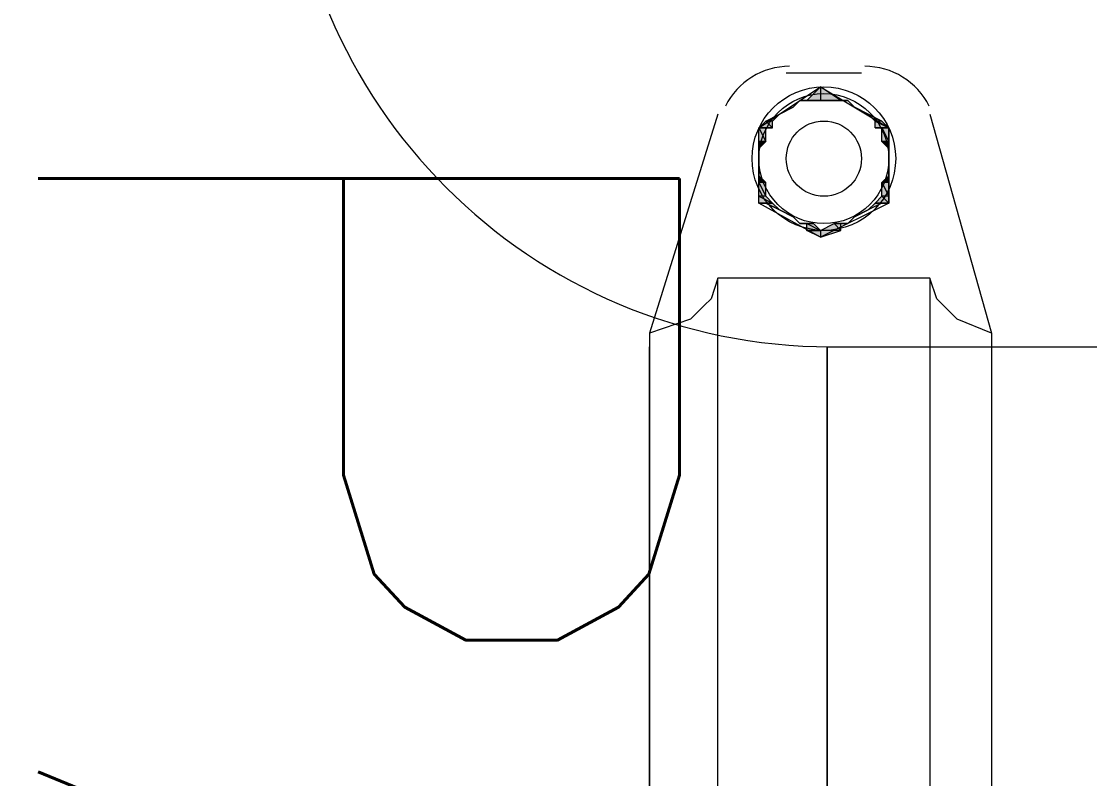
# Model space of a CAD drawing. Header units: millimetres. Extents: x 596 to 768, y 309 to 423.
# Drawn here: x 690.0032 to 690.1406, y 408.3445 to 408.442 of the extents above; entities that cross this region are included whole.
import ezdxf
from ezdxf.enums import TextEntityAlignment as Align

# ---------------------------------------------------------------- set-up
doc = ezdxf.new("R2010")
doc.units = ezdxf.units.MM
doc.layers.add('1- 3', color=3, linetype='Continuous')
doc.styles.add('LETRA-1', font='romans.shx')

# ---------------------------------------------------------------- blocks, each defined once
blk = doc.blocks.new('CTOBOM')
h = blk.add_hatch(color=0)
h.dxf.hatch_style = 2
h.paths.add_polyline_path([(4.67426, -1.22151), (4.67514, -1.21975), (4.67514, -1.22151)])
h.paths.add_polyline_path([(4.67426, -1.22063), (4.67426, -1.22151), (4.67514, -1.21975)])
h = blk.add_hatch(color=0)
h.dxf.hatch_style = 2
h.paths.add_polyline_path([(4.67514, -1.22063), (4.6769, -1.21975), (4.6769, -1.22063)])
h.paths.add_polyline_path([(4.67514, -1.21975), (4.67514, -1.22063), (4.6769, -1.21975)])
h = blk.add_hatch(color=0)
h.dxf.hatch_style = 2
h.paths.add_polyline_path([(4.67778, -1.21975), (4.6769, -1.22063), (4.6769, -1.21975)])
edge = h.paths.add_edge_path()
edge.add_spline(control_points=[(4.67778, -1.21975), (4.67778, -1.21975), (4.67778, -1.21975), (4.67778, -1.21975), (4.67778, -1.21975), (4.6769, -1.22063), (4.6769, -1.22063), (4.6769, -1.22063), (4.67778, -1.21975), (4.67778, -1.21975)], knot_values=[0, 0, 0, 0, 1, 1, 1, 2, 2, 2, 3, 3, 3, 3], degree=3, periodic=0)
h = blk.add_hatch(color=0)
h.dxf.hatch_style = 2
h.paths.add_polyline_path([(4.6813, -1.21975), (4.68218, -1.21975), (4.68218, -1.22063)])
edge = h.paths.add_edge_path()
edge.add_spline(control_points=[(4.68218, -1.21975), (4.68218, -1.21975), (4.6813, -1.21975), (4.6813, -1.21975), (4.6813, -1.21975), (4.68218, -1.21975), (4.68218, -1.21975)], knot_values=[0, 0, 0, 0, 1, 1, 1, 2, 2, 2, 2], degree=3, periodic=0)
h = blk.add_hatch(color=0)
h.dxf.hatch_style = 2
h.paths.add_polyline_path([(4.68218, -1.22063), (4.68394, -1.21975), (4.68394, -1.22063)])
h.paths.add_polyline_path([(4.68218, -1.21975), (4.68218, -1.22063), (4.68394, -1.21975)])
h = blk.add_hatch(color=0)
h.dxf.hatch_style = 2
h.paths.add_polyline_path([(4.68394, -1.22063), (4.68482, -1.21975), (4.68482, -1.22151)])
h.paths.add_polyline_path([(4.68394, -1.21975), (4.68394, -1.22063), (4.68482, -1.21975)])
h = blk.add_hatch(color=0)
h.dxf.hatch_style = 2
h.paths.add_polyline_path([(4.67338, -1.22239), (4.67426, -1.22063), (4.67426, -1.22151)])
edge = h.paths.add_edge_path()
edge.add_spline(control_points=[(4.67426, -1.22063), (4.67426, -1.22063), (4.67338, -1.22239), (4.67338, -1.22239), (4.67338, -1.22239), (4.67426, -1.22063), (4.67426, -1.22063)], knot_values=[0, 0, 0, 0, 1, 1, 1, 2, 2, 2, 2], degree=3, periodic=0)
h = blk.add_hatch(color=0)
h.dxf.hatch_style = 2
h.paths.add_polyline_path([(4.6857, -1.22239), (4.68482, -1.22151), (4.68482, -1.22063)])
edge = h.paths.add_edge_path()
edge.add_spline(control_points=[(4.6857, -1.22239), (4.6857, -1.22239), (4.6857, -1.22239), (4.6857, -1.22239), (4.6857, -1.22239), (4.68482, -1.22151), (4.68482, -1.22151), (4.68482, -1.22151), (4.6857, -1.22239), (4.6857, -1.22239)], knot_values=[0, 0, 0, 0, 1, 1, 1, 2, 2, 2, 3, 3, 3, 3], degree=3, periodic=0)
h = blk.add_hatch(color=0)
h.dxf.hatch_style = 2
h.paths.add_polyline_path([(4.66986, -1.22855), (4.67162, -1.22855), (4.67162, -1.23031)])
h.paths.add_polyline_path([(4.67162, -1.22591), (4.66986, -1.22855), (4.67162, -1.22855)])
h = blk.add_hatch(color=0)
h.dxf.hatch_style = 2
h.paths.add_polyline_path([(4.68746, -1.22679), (4.68834, -1.22591), (4.68834, -1.22855)])
h.paths.add_polyline_path([(4.68746, -1.22591), (4.68746, -1.22679), (4.68834, -1.22591)])
h = blk.add_hatch(color=0)
h.dxf.hatch_style = 2
h.paths.add_polyline_path([(4.68834, -1.22855), (4.68922, -1.22855), (4.68834, -1.22591)])
h.paths.add_polyline_path([(4.68834, -1.23031), (4.68834, -1.22855), (4.68922, -1.22855)])
h = blk.add_hatch(color=0)
h.dxf.hatch_style = 2
h.paths.add_polyline_path([(4.68746, -1.23031), (4.68834, -1.22855), (4.68834, -1.23031)])
h.paths.add_polyline_path([(4.68746, -1.22943), (4.68746, -1.23031), (4.68834, -1.22855)])
h = blk.add_hatch(color=0)
h.dxf.hatch_style = 2
h.paths.add_polyline_path([(4.67338, -1.23383), (4.67426, -1.23471), (4.67426, -1.23559)])
edge = h.paths.add_edge_path()
edge.add_spline(control_points=[(4.67426, -1.23471), (4.67426, -1.23471), (4.67338, -1.23383), (4.67338, -1.23383), (4.67338, -1.23383), (4.67426, -1.23471), (4.67426, -1.23471)], knot_values=[0, 0, 0, 0, 1, 1, 1, 2, 2, 2, 2], degree=3, periodic=0)
h = blk.add_hatch(color=0)
h.dxf.hatch_style = 2
h.paths.add_polyline_path([(4.6857, -1.23383), (4.68482, -1.23559), (4.68482, -1.23471)])
edge = h.paths.add_edge_path()
edge.add_spline(control_points=[(4.6857, -1.23383), (4.6857, -1.23383), (4.6857, -1.23383), (4.6857, -1.23383), (4.6857, -1.23383), (4.68482, -1.23559), (4.68482, -1.23559), (4.68482, -1.23559), (4.6857, -1.23383), (4.6857, -1.23383)], knot_values=[0, 0, 0, 0, 1, 1, 1, 2, 2, 2, 3, 3, 3, 3], degree=3, periodic=0)
h = blk.add_hatch(color=0)
h.dxf.hatch_style = 2
h.paths.add_polyline_path([(4.67426, -1.23559), (4.67514, -1.23471), (4.67514, -1.23647)])
h.paths.add_polyline_path([(4.67426, -1.23471), (4.67426, -1.23559), (4.67514, -1.23471)])
h = blk.add_hatch(color=0)
h.dxf.hatch_style = 2
h.paths.add_polyline_path([(4.67514, -1.23647), (4.6769, -1.23559), (4.6769, -1.23647)])
h.paths.add_polyline_path([(4.67514, -1.23559), (4.67514, -1.23647), (4.6769, -1.23559)])
h = blk.add_hatch(color=0)
h.dxf.hatch_style = 2
h.paths.add_polyline_path([(4.67778, -1.23647), (4.6769, -1.23647), (4.6769, -1.23559)])
edge = h.paths.add_edge_path()
edge.add_spline(control_points=[(4.67778, -1.23647), (4.67778, -1.23647), (4.67778, -1.23647), (4.67778, -1.23647), (4.67778, -1.23647), (4.6769, -1.23647), (4.6769, -1.23647), (4.6769, -1.23647), (4.67778, -1.23647), (4.67778, -1.23647)], knot_values=[0, 0, 0, 0, 1, 1, 1, 2, 2, 2, 3, 3, 3, 3], degree=3, periodic=0)
h = blk.add_hatch(color=0)
h.dxf.hatch_style = 2
h.paths.add_polyline_path([(4.6813, -1.23647), (4.68218, -1.23559), (4.68218, -1.23647)])
edge = h.paths.add_edge_path()
edge.add_spline(control_points=[(4.68218, -1.23559), (4.68218, -1.23559), (4.6813, -1.23647), (4.6813, -1.23647), (4.6813, -1.23647), (4.68218, -1.23559), (4.68218, -1.23559)], knot_values=[0, 0, 0, 0, 1, 1, 1, 2, 2, 2, 2], degree=3, periodic=0)
h = blk.add_hatch(color=0)
h.dxf.hatch_style = 2
h.paths.add_polyline_path([(4.68218, -1.23647), (4.68394, -1.23559), (4.68394, -1.23647)])
h.paths.add_polyline_path([(4.68218, -1.23559), (4.68218, -1.23647), (4.68394, -1.23559)])
h = blk.add_hatch(color=0)
h.dxf.hatch_style = 2
h.paths.add_polyline_path([(4.68394, -1.23647), (4.68482, -1.23471), (4.68482, -1.23647)])
h.paths.add_polyline_path([(4.68394, -1.23559), (4.68394, -1.23647), (4.68482, -1.23471)])
at = {"color": 0, "lineweight": 20}
for p, q in [((4.70331, -1.22767), (4.70331, -0.54999)), ((4.70331, -1.22767), (4.81772, -1.22767)), ((4.81772, -1.22767), (4.70331, -1.22767))]:
    blk.add_line(p, q, dxfattribs=at)
for points in [[(4.67338, -1.21447), (4.70155, -1.20655)], [(4.70155, -1.20655), (4.69978, -1.21095), (4.69802, -1.21271), (4.69714, -1.21359), (4.6945, -1.21447), (4.6945, -1.24175)], [(4.70155, -1.20655), (4.81948, -1.20655)], [(4.6945, -1.21447), (4.82652, -1.21447), (4.82652, -1.24175)], [(4.68922, -1.22855), (4.68482, -1.23647), (4.67514, -1.23647), (4.66986, -1.22855), (4.67514, -1.21975), (4.68482, -1.21975), (4.68922, -1.22855)], [(4.6681, -1.22327), (4.6681, -1.23295)], [(4.67338, -1.24175), (4.70155, -1.25055)], [(4.81948, -1.25055), (4.82124, -1.24527), (4.823, -1.24351), (4.82388, -1.24263), (4.82652, -1.24175), (4.6945, -1.24175)], [(4.6945, -1.24175), (4.69714, -1.24263), (4.69802, -1.24351), (4.69978, -1.24527), (4.70155, -1.25055)], [(4.70155, -1.25055), (4.81948, -1.25055)], [(4.81772, -1.25055), (4.70331, -1.25055)]]:
    blk.add_lwpolyline(points, dxfattribs=at)
at = {"color": 0, "lineweight": 0}
for points in [[(4.67426, -1.22151), (4.67514, -1.21975), (4.67514, -1.22151), (4.67426, -1.22151)], [(4.67426, -1.22063), (4.67426, -1.22151), (4.67514, -1.21975), (4.67426, -1.22063)], [(4.67426, -1.22151), (4.67514, -1.21975), (4.67514, -1.22151), (4.67426, -1.22151)], [(4.67426, -1.22063), (4.67426, -1.22151), (4.67514, -1.21975), (4.67426, -1.22063)], [(4.67514, -1.22151), (4.67514, -1.21975), (4.67514, -1.22063), (4.67514, -1.22151)], [(4.67514, -1.22151), (4.67514, -1.21975), (4.67514, -1.22063), (4.67514, -1.22151)], [(4.67514, -1.22063), (4.6769, -1.21975), (4.6769, -1.22063), (4.67514, -1.22063)], [(4.67514, -1.21975), (4.67514, -1.22063), (4.6769, -1.21975), (4.67514, -1.21975)], [(4.67514, -1.22063), (4.6769, -1.21975), (4.6769, -1.22063), (4.67514, -1.22063)], [(4.67514, -1.21975), (4.67514, -1.22063), (4.6769, -1.21975), (4.67514, -1.21975)], [(4.67778, -1.21975), (4.6769, -1.22063), (4.6769, -1.21975), (4.67778, -1.21975)], [(4.67778, -1.21975), (4.6769, -1.22063), (4.6769, -1.21975), (4.67778, -1.21975)], [(4.6813, -1.21975), (4.68218, -1.21975), (4.68218, -1.22063), (4.6813, -1.21975)], [(4.6813, -1.21975), (4.68218, -1.21975), (4.68218, -1.22063), (4.6813, -1.21975)], [(4.68218, -1.22063), (4.68394, -1.21975), (4.68394, -1.22063), (4.68218, -1.22063)], [(4.68218, -1.21975), (4.68218, -1.22063), (4.68394, -1.21975), (4.68218, -1.21975)], [(4.68218, -1.22063), (4.68394, -1.21975), (4.68394, -1.22063), (4.68218, -1.22063)], [(4.68218, -1.21975), (4.68218, -1.22063), (4.68394, -1.21975), (4.68218, -1.21975)], [(4.68394, -1.22063), (4.68482, -1.21975), (4.68482, -1.22151), (4.68394, -1.22063)], [(4.68394, -1.21975), (4.68394, -1.22063), (4.68482, -1.21975), (4.68394, -1.21975)], [(4.68394, -1.22063), (4.68482, -1.21975), (4.68482, -1.22151), (4.68394, -1.22063)], [(4.68394, -1.21975), (4.68394, -1.22063), (4.68482, -1.21975), (4.68394, -1.21975)], [(4.68482, -1.22063), (4.68482, -1.22151), (4.68482, -1.21975), (4.68482, -1.22063)], [(4.68482, -1.22063), (4.68482, -1.22151), (4.68482, -1.21975), (4.68482, -1.22063)], [(4.67338, -1.22239), (4.67426, -1.22063), (4.67426, -1.22151), (4.67338, -1.22239)], [(4.67338, -1.22239), (4.67426, -1.22063), (4.67426, -1.22151), (4.67338, -1.22239)], [(4.6857, -1.22239), (4.68482, -1.22151), (4.68482, -1.22063), (4.6857, -1.22239)], [(4.6857, -1.22239), (4.68482, -1.22151), (4.68482, -1.22063), (4.6857, -1.22239)], [(4.67162, -1.22591), (4.66986, -1.22855), (4.67162, -1.22855), (4.67162, -1.22591)], [(4.67162, -1.22591), (4.66986, -1.22855), (4.67162, -1.22855), (4.67162, -1.22591)], [(4.67162, -1.22503), (4.67162, -1.22679), (4.67162, -1.22591), (4.67162, -1.22503)], [(4.67162, -1.22503), (4.67162, -1.22679), (4.67162, -1.22591), (4.67162, -1.22503)], [(4.67162, -1.22855), (4.67162, -1.22591), (4.67162, -1.22679), (4.67162, -1.22855)], [(4.67162, -1.22855), (4.67162, -1.22591), (4.67162, -1.22679), (4.67162, -1.22855)], [(4.68746, -1.22503), (4.68746, -1.22591), (4.68746, -1.22679), (4.68746, -1.22503)], [(4.68746, -1.22503), (4.68746, -1.22591), (4.68746, -1.22679), (4.68746, -1.22503)], [(4.68746, -1.22679), (4.68834, -1.22591), (4.68834, -1.22855), (4.68746, -1.22679)], [(4.68746, -1.22591), (4.68746, -1.22679), (4.68834, -1.22591), (4.68746, -1.22591)], [(4.68746, -1.22679), (4.68834, -1.22591), (4.68834, -1.22855), (4.68746, -1.22679)], [(4.68746, -1.22591), (4.68746, -1.22679), (4.68834, -1.22591), (4.68746, -1.22591)], [(4.68834, -1.22855), (4.68922, -1.22855), (4.68834, -1.22591), (4.68834, -1.22855)], [(4.68834, -1.22855), (4.68922, -1.22855), (4.68834, -1.22591), (4.68834, -1.22855)], [(4.66986, -1.22855), (4.67162, -1.22855), (4.67162, -1.23031), (4.66986, -1.22855)], [(4.66986, -1.22855), (4.67162, -1.22855), (4.67162, -1.23031), (4.66986, -1.22855)], [(4.67162, -1.22943), (4.67162, -1.23031), (4.67162, -1.22855), (4.67162, -1.22943)], [(4.67162, -1.22943), (4.67162, -1.23031), (4.67162, -1.22855), (4.67162, -1.22943)], [(4.68746, -1.23031), (4.68834, -1.22855), (4.68834, -1.23031), (4.68746, -1.23031)], [(4.68746, -1.22943), (4.68746, -1.23031), (4.68834, -1.22855), (4.68746, -1.22943)], [(4.68746, -1.23031), (4.68834, -1.22855), (4.68834, -1.23031), (4.68746, -1.23031)], [(4.68746, -1.22943), (4.68746, -1.23031), (4.68834, -1.22855), (4.68746, -1.22943)], [(4.68834, -1.23031), (4.68834, -1.22855), (4.68922, -1.22855), (4.68834, -1.23031)], [(4.68834, -1.23031), (4.68834, -1.22855), (4.68922, -1.22855), (4.68834, -1.23031)], [(4.67162, -1.23119), (4.67162, -1.23031), (4.67162, -1.22943), (4.67162, -1.23119)], [(4.67162, -1.23119), (4.67162, -1.23031), (4.67162, -1.22943), (4.67162, -1.23119)], [(4.68746, -1.23119), (4.68746, -1.22943), (4.68746, -1.23031), (4.68746, -1.23119)], [(4.68746, -1.23119), (4.68746, -1.22943), (4.68746, -1.23031), (4.68746, -1.23119)], [(4.67338, -1.23383), (4.67426, -1.23471), (4.67426, -1.23559), (4.67338, -1.23383)], [(4.67338, -1.23383), (4.67426, -1.23471), (4.67426, -1.23559), (4.67338, -1.23383)], [(4.6857, -1.23383), (4.68482, -1.23559), (4.68482, -1.23471), (4.6857, -1.23383)], [(4.6857, -1.23383), (4.68482, -1.23559), (4.68482, -1.23471), (4.6857, -1.23383)], [(4.67426, -1.23559), (4.67514, -1.23471), (4.67514, -1.23647), (4.67426, -1.23559)], [(4.67426, -1.23471), (4.67426, -1.23559), (4.67514, -1.23471), (4.67426, -1.23471)], [(4.67426, -1.23559), (4.67514, -1.23471), (4.67514, -1.23647), (4.67426, -1.23559)], [(4.67426, -1.23471), (4.67426, -1.23559), (4.67514, -1.23471), (4.67426, -1.23471)], [(4.67514, -1.23559), (4.67514, -1.23647), (4.67514, -1.23471), (4.67514, -1.23559)], [(4.67514, -1.23559), (4.67514, -1.23647), (4.67514, -1.23471), (4.67514, -1.23559)], [(4.67514, -1.23647), (4.6769, -1.23559), (4.6769, -1.23647), (4.67514, -1.23647)], [(4.67514, -1.23559), (4.67514, -1.23647), (4.6769, -1.23559), (4.67514, -1.23559)], [(4.67514, -1.23647), (4.6769, -1.23559), (4.6769, -1.23647), (4.67514, -1.23647)], [(4.67514, -1.23559), (4.67514, -1.23647), (4.6769, -1.23559), (4.67514, -1.23559)], [(4.67778, -1.23647), (4.6769, -1.23647), (4.6769, -1.23559), (4.67778, -1.23647)], [(4.67778, -1.23647), (4.6769, -1.23647), (4.6769, -1.23559), (4.67778, -1.23647)], [(4.6813, -1.23647), (4.68218, -1.23559), (4.68218, -1.23647), (4.6813, -1.23647)], [(4.6813, -1.23647), (4.68218, -1.23559), (4.68218, -1.23647), (4.6813, -1.23647)], [(4.68218, -1.23647), (4.68394, -1.23559), (4.68394, -1.23647), (4.68218, -1.23647)], [(4.68218, -1.23559), (4.68218, -1.23647), (4.68394, -1.23559), (4.68218, -1.23559)], [(4.68218, -1.23647), (4.68394, -1.23559), (4.68394, -1.23647), (4.68218, -1.23647)], [(4.68218, -1.23559), (4.68218, -1.23647), (4.68394, -1.23559), (4.68218, -1.23559)], [(4.68394, -1.23647), (4.68482, -1.23471), (4.68482, -1.23647), (4.68394, -1.23647)], [(4.68394, -1.23559), (4.68394, -1.23647), (4.68482, -1.23471), (4.68394, -1.23559)], [(4.68394, -1.23647), (4.68482, -1.23471), (4.68482, -1.23647), (4.68394, -1.23647)], [(4.68394, -1.23559), (4.68394, -1.23647), (4.68482, -1.23471), (4.68394, -1.23559)], [(4.68482, -1.23471), (4.68482, -1.23647), (4.68482, -1.23559), (4.68482, -1.23471)], [(4.68482, -1.23471), (4.68482, -1.23647), (4.68482, -1.23559), (4.68482, -1.23471)]]:
    blk.add_lwpolyline(points, dxfattribs=at)
at = {"color": 0, "lineweight": 20}
for points in [[(4.67234, -1.21456), (4.6692, -1.21613), (4.66722, -1.21933), (4.66722, -1.22283)], [(4.63334, -1.2972), (4.67198, -1.2972), (4.70331, -1.26587), (4.70331, -1.22723)], [(4.63334, -1.41161), (4.73517, -1.41161), (4.81772, -1.32906), (4.81772, -1.22723)], [(4.66722, -1.23251), (4.66722, -1.23602), (4.6692, -1.23922), (4.67234, -1.24078)], [(4.66722, -1.23251), (4.66722, -1.23602), (4.6692, -1.23922), (4.67234, -1.24078)]]:
    blk.add_open_spline(points, degree=3, dxfattribs=at)
for points in [[(4.6791, -1.21887), (4.674, -1.21887), (4.66986, -1.22301), (4.66986, -1.22811), (4.66986, -1.23322), (4.674, -1.23735), (4.6791, -1.23735), (4.68421, -1.23735), (4.68834, -1.23322), (4.68834, -1.22811), (4.68834, -1.22301), (4.68421, -1.21887), (4.6791, -1.21887)], [(4.6791, -1.21975), (4.67449, -1.21975), (4.67074, -1.22349), (4.67074, -1.22811), (4.67074, -1.23273), (4.67449, -1.23647), (4.6791, -1.23647), (4.68372, -1.23647), (4.68746, -1.23273), (4.68746, -1.22811), (4.68746, -1.22349), (4.68372, -1.21975), (4.6791, -1.21975)], [(4.6791, -1.22327), (4.67643, -1.22327), (4.67426, -1.22544), (4.67426, -1.22811), (4.67426, -1.23079), (4.67643, -1.23295), (4.6791, -1.23295), (4.68178, -1.23295), (4.68394, -1.23079), (4.68394, -1.22811), (4.68394, -1.22544), (4.68178, -1.22327), (4.6791, -1.22327)]]:
    blk.add_open_spline(points, degree=3, knots=[0, 0, 0, 0, 1, 1, 1, 2, 2, 2, 3, 3, 3, 4, 4, 4, 4], dxfattribs=at)
at = {"color": 0, "lineweight": 0}
for points, knots in [([(4.67514, -1.21975), (4.67514, -1.21975), (4.67514, -1.22151), (4.67514, -1.22151), (4.67514, -1.22151), (4.67514, -1.21975), (4.67514, -1.21975)], [0, 0, 0, 0, 1, 1, 1, 2, 2, 2, 2]), ([(4.67514, -1.21975), (4.67514, -1.21975), (4.67514, -1.22151), (4.67514, -1.22151), (4.67514, -1.22151), (4.67514, -1.21975), (4.67514, -1.21975)], [0, 0, 0, 0, 1, 1, 1, 2, 2, 2, 2]), ([(4.67778, -1.21975), (4.67778, -1.21975), (4.67778, -1.21975), (4.67778, -1.21975), (4.67778, -1.21975), (4.6769, -1.22063), (4.6769, -1.22063), (4.6769, -1.22063), (4.67778, -1.21975), (4.67778, -1.21975)], [0, 0, 0, 0, 1, 1, 1, 2, 2, 2, 3, 3, 3, 3]), ([(4.67778, -1.21975), (4.67778, -1.21975), (4.67778, -1.21975), (4.67778, -1.21975), (4.67778, -1.21975), (4.6769, -1.22063), (4.6769, -1.22063), (4.6769, -1.22063), (4.67778, -1.21975), (4.67778, -1.21975)], [0, 0, 0, 0, 1, 1, 1, 2, 2, 2, 3, 3, 3, 3]), ([(4.67778, -1.21975), (4.67778, -1.21975), (4.67954, -1.21975), (4.67954, -1.21975), (4.67954, -1.21975), (4.67778, -1.21975), (4.67778, -1.21975)], [0, 0, 0, 0, 1, 1, 1, 2, 2, 2, 2]), ([(4.67778, -1.21975), (4.67778, -1.21975), (4.67954, -1.21975), (4.67954, -1.21975), (4.67954, -1.21975), (4.67778, -1.21975), (4.67778, -1.21975)], [0, 0, 0, 0, 1, 1, 1, 2, 2, 2, 2]), ([(4.67954, -1.21975), (4.67954, -1.21975), (4.6813, -1.21975), (4.6813, -1.21975), (4.6813, -1.21975), (4.67954, -1.21975), (4.67954, -1.21975)], [0, 0, 0, 0, 1, 1, 1, 2, 2, 2, 2]), ([(4.67954, -1.21975), (4.67954, -1.21975), (4.6813, -1.21975), (4.6813, -1.21975), (4.6813, -1.21975), (4.67954, -1.21975), (4.67954, -1.21975)], [0, 0, 0, 0, 1, 1, 1, 2, 2, 2, 2]), ([(4.68218, -1.21975), (4.68218, -1.21975), (4.6813, -1.21975), (4.6813, -1.21975), (4.6813, -1.21975), (4.68218, -1.21975), (4.68218, -1.21975)], [0, 0, 0, 0, 1, 1, 1, 2, 2, 2, 2]), ([(4.68218, -1.21975), (4.68218, -1.21975), (4.6813, -1.21975), (4.6813, -1.21975), (4.6813, -1.21975), (4.68218, -1.21975), (4.68218, -1.21975)], [0, 0, 0, 0, 1, 1, 1, 2, 2, 2, 2]), ([(4.67426, -1.22063), (4.67426, -1.22063), (4.67338, -1.22239), (4.67338, -1.22239), (4.67338, -1.22239), (4.67426, -1.22063), (4.67426, -1.22063)], [0, 0, 0, 0, 1, 1, 1, 2, 2, 2, 2]), ([(4.67426, -1.22063), (4.67426, -1.22063), (4.67338, -1.22239), (4.67338, -1.22239), (4.67338, -1.22239), (4.67426, -1.22063), (4.67426, -1.22063)], [0, 0, 0, 0, 1, 1, 1, 2, 2, 2, 2]), ([(4.68482, -1.22063), (4.68482, -1.22063), (4.68482, -1.22063), (4.68482, -1.22063), (4.68482, -1.22063), (4.68482, -1.22151), (4.68482, -1.22151), (4.68482, -1.22151), (4.68482, -1.22063), (4.68482, -1.22063)], [0, 0, 0, 0, 1, 1, 1, 2, 2, 2, 3, 3, 3, 3]), ([(4.68482, -1.22063), (4.68482, -1.22063), (4.68482, -1.22063), (4.68482, -1.22063), (4.68482, -1.22063), (4.68482, -1.22151), (4.68482, -1.22151), (4.68482, -1.22151), (4.68482, -1.22063), (4.68482, -1.22063)], [0, 0, 0, 0, 1, 1, 1, 2, 2, 2, 3, 3, 3, 3]), ([(4.6857, -1.22239), (4.6857, -1.22239), (4.6857, -1.22239), (4.6857, -1.22239), (4.6857, -1.22239), (4.68482, -1.22151), (4.68482, -1.22151), (4.68482, -1.22151), (4.6857, -1.22239), (4.6857, -1.22239)], [0, 0, 0, 0, 1, 1, 1, 2, 2, 2, 3, 3, 3, 3]), ([(4.6857, -1.22239), (4.6857, -1.22239), (4.6857, -1.22239), (4.6857, -1.22239), (4.6857, -1.22239), (4.68482, -1.22151), (4.68482, -1.22151), (4.68482, -1.22151), (4.6857, -1.22239), (4.6857, -1.22239)], [0, 0, 0, 0, 1, 1, 1, 2, 2, 2, 3, 3, 3, 3]), ([(4.6725, -1.22415), (4.6725, -1.22415), (4.67338, -1.22239), (4.67338, -1.22239), (4.67338, -1.22239), (4.6725, -1.22415), (4.6725, -1.22415)], [0, 0, 0, 0, 1, 1, 1, 2, 2, 2, 2]), ([(4.6725, -1.22415), (4.6725, -1.22415), (4.67338, -1.22239), (4.67338, -1.22239), (4.67338, -1.22239), (4.6725, -1.22415), (4.6725, -1.22415)], [0, 0, 0, 0, 1, 1, 1, 2, 2, 2, 2]), ([(4.6857, -1.22239), (4.6857, -1.22239), (4.68658, -1.22415), (4.68658, -1.22415), (4.68658, -1.22415), (4.6857, -1.22239), (4.6857, -1.22239)], [0, 0, 0, 0, 1, 1, 1, 2, 2, 2, 2]), ([(4.6857, -1.22239), (4.6857, -1.22239), (4.68658, -1.22415), (4.68658, -1.22415), (4.68658, -1.22415), (4.6857, -1.22239), (4.6857, -1.22239)], [0, 0, 0, 0, 1, 1, 1, 2, 2, 2, 2]), ([(4.67162, -1.22503), (4.67162, -1.22503), (4.6725, -1.22415), (4.6725, -1.22415), (4.6725, -1.22415), (4.67162, -1.22503), (4.67162, -1.22503)], [0, 0, 0, 0, 1, 1, 1, 2, 2, 2, 2]), ([(4.67162, -1.22503), (4.67162, -1.22503), (4.6725, -1.22415), (4.6725, -1.22415), (4.6725, -1.22415), (4.67162, -1.22503), (4.67162, -1.22503)], [0, 0, 0, 0, 1, 1, 1, 2, 2, 2, 2]), ([(4.68658, -1.22415), (4.68658, -1.22415), (4.68746, -1.22503), (4.68746, -1.22503), (4.68746, -1.22503), (4.68658, -1.22415), (4.68658, -1.22415)], [0, 0, 0, 0, 1, 1, 1, 2, 2, 2, 2]), ([(4.68658, -1.22415), (4.68658, -1.22415), (4.68746, -1.22503), (4.68746, -1.22503), (4.68746, -1.22503), (4.68658, -1.22415), (4.68658, -1.22415)], [0, 0, 0, 0, 1, 1, 1, 2, 2, 2, 2]), ([(4.67162, -1.22503), (4.67162, -1.22503), (4.67162, -1.22503), (4.67162, -1.22503), (4.67162, -1.22503), (4.67162, -1.22679), (4.67162, -1.22679), (4.67162, -1.22679), (4.67162, -1.22503), (4.67162, -1.22503)], [0, 0, 0, 0, 1, 1, 1, 2, 2, 2, 3, 3, 3, 3]), ([(4.67162, -1.22503), (4.67162, -1.22503), (4.67162, -1.22503), (4.67162, -1.22503), (4.67162, -1.22503), (4.67162, -1.22679), (4.67162, -1.22679), (4.67162, -1.22679), (4.67162, -1.22503), (4.67162, -1.22503)], [0, 0, 0, 0, 1, 1, 1, 2, 2, 2, 3, 3, 3, 3]), ([(4.67162, -1.22591), (4.67162, -1.22591), (4.67162, -1.22855), (4.67162, -1.22855), (4.67162, -1.22855), (4.67162, -1.22591), (4.67162, -1.22591)], [0, 0, 0, 0, 1, 1, 1, 2, 2, 2, 2]), ([(4.67162, -1.22591), (4.67162, -1.22591), (4.67162, -1.22855), (4.67162, -1.22855), (4.67162, -1.22855), (4.67162, -1.22591), (4.67162, -1.22591)], [0, 0, 0, 0, 1, 1, 1, 2, 2, 2, 2]), ([(4.68746, -1.22591), (4.68746, -1.22591), (4.68746, -1.22503), (4.68746, -1.22503), (4.68746, -1.22503), (4.68746, -1.22591), (4.68746, -1.22591)], [0, 0, 0, 0, 1, 1, 1, 2, 2, 2, 2]), ([(4.68746, -1.22591), (4.68746, -1.22591), (4.68746, -1.22503), (4.68746, -1.22503), (4.68746, -1.22503), (4.68746, -1.22591), (4.68746, -1.22591)], [0, 0, 0, 0, 1, 1, 1, 2, 2, 2, 2]), ([(4.67162, -1.22943), (4.67162, -1.22943), (4.67162, -1.22943), (4.67162, -1.22943), (4.67162, -1.22943), (4.67162, -1.23031), (4.67162, -1.23031), (4.67162, -1.23031), (4.67162, -1.22943), (4.67162, -1.22943)], [0, 0, 0, 0, 1, 1, 1, 2, 2, 2, 3, 3, 3, 3]), ([(4.67162, -1.22943), (4.67162, -1.22943), (4.67162, -1.22943), (4.67162, -1.22943), (4.67162, -1.22943), (4.67162, -1.23031), (4.67162, -1.23031), (4.67162, -1.23031), (4.67162, -1.22943), (4.67162, -1.22943)], [0, 0, 0, 0, 1, 1, 1, 2, 2, 2, 3, 3, 3, 3]), ([(4.68746, -1.22943), (4.68746, -1.22943), (4.68746, -1.23119), (4.68746, -1.23119), (4.68746, -1.23119), (4.68746, -1.22943), (4.68746, -1.22943)], [0, 0, 0, 0, 1, 1, 1, 2, 2, 2, 2]), ([(4.68746, -1.22943), (4.68746, -1.22943), (4.68746, -1.23119), (4.68746, -1.23119), (4.68746, -1.23119), (4.68746, -1.22943), (4.68746, -1.22943)], [0, 0, 0, 0, 1, 1, 1, 2, 2, 2, 2]), ([(4.67162, -1.23119), (4.67162, -1.23119), (4.67162, -1.23119), (4.67162, -1.23119), (4.67162, -1.23119), (4.67162, -1.23031), (4.67162, -1.23031), (4.67162, -1.23031), (4.67162, -1.23119), (4.67162, -1.23119)], [0, 0, 0, 0, 1, 1, 1, 2, 2, 2, 3, 3, 3, 3]), ([(4.67162, -1.23119), (4.67162, -1.23119), (4.67162, -1.23119), (4.67162, -1.23119), (4.67162, -1.23119), (4.67162, -1.23031), (4.67162, -1.23031), (4.67162, -1.23031), (4.67162, -1.23119), (4.67162, -1.23119)], [0, 0, 0, 0, 1, 1, 1, 2, 2, 2, 3, 3, 3, 3]), ([(4.67162, -1.23119), (4.67162, -1.23119), (4.6725, -1.23207), (4.6725, -1.23207), (4.6725, -1.23207), (4.67162, -1.23119), (4.67162, -1.23119)], [0, 0, 0, 0, 1, 1, 1, 2, 2, 2, 2]), ([(4.67162, -1.23119), (4.67162, -1.23119), (4.6725, -1.23207), (4.6725, -1.23207), (4.6725, -1.23207), (4.67162, -1.23119), (4.67162, -1.23119)], [0, 0, 0, 0, 1, 1, 1, 2, 2, 2, 2]), ([(4.68658, -1.23207), (4.68658, -1.23207), (4.68746, -1.23119), (4.68746, -1.23119), (4.68746, -1.23119), (4.68658, -1.23207), (4.68658, -1.23207)], [0, 0, 0, 0, 1, 1, 1, 2, 2, 2, 2]), ([(4.68658, -1.23207), (4.68658, -1.23207), (4.68746, -1.23119), (4.68746, -1.23119), (4.68746, -1.23119), (4.68658, -1.23207), (4.68658, -1.23207)], [0, 0, 0, 0, 1, 1, 1, 2, 2, 2, 2]), ([(4.6725, -1.23207), (4.6725, -1.23207), (4.67338, -1.23383), (4.67338, -1.23383), (4.67338, -1.23383), (4.6725, -1.23207), (4.6725, -1.23207)], [0, 0, 0, 0, 1, 1, 1, 2, 2, 2, 2]), ([(4.6725, -1.23207), (4.6725, -1.23207), (4.67338, -1.23383), (4.67338, -1.23383), (4.67338, -1.23383), (4.6725, -1.23207), (4.6725, -1.23207)], [0, 0, 0, 0, 1, 1, 1, 2, 2, 2, 2]), ([(4.6857, -1.23383), (4.6857, -1.23383), (4.68658, -1.23207), (4.68658, -1.23207), (4.68658, -1.23207), (4.6857, -1.23383), (4.6857, -1.23383)], [0, 0, 0, 0, 1, 1, 1, 2, 2, 2, 2]), ([(4.6857, -1.23383), (4.6857, -1.23383), (4.68658, -1.23207), (4.68658, -1.23207), (4.68658, -1.23207), (4.6857, -1.23383), (4.6857, -1.23383)], [0, 0, 0, 0, 1, 1, 1, 2, 2, 2, 2]), ([(4.67426, -1.23471), (4.67426, -1.23471), (4.67338, -1.23383), (4.67338, -1.23383), (4.67338, -1.23383), (4.67426, -1.23471), (4.67426, -1.23471)], [0, 0, 0, 0, 1, 1, 1, 2, 2, 2, 2]), ([(4.67426, -1.23471), (4.67426, -1.23471), (4.67338, -1.23383), (4.67338, -1.23383), (4.67338, -1.23383), (4.67426, -1.23471), (4.67426, -1.23471)], [0, 0, 0, 0, 1, 1, 1, 2, 2, 2, 2]), ([(4.6857, -1.23383), (4.6857, -1.23383), (4.6857, -1.23383), (4.6857, -1.23383), (4.6857, -1.23383), (4.68482, -1.23559), (4.68482, -1.23559), (4.68482, -1.23559), (4.6857, -1.23383), (4.6857, -1.23383)], [0, 0, 0, 0, 1, 1, 1, 2, 2, 2, 3, 3, 3, 3]), ([(4.6857, -1.23383), (4.6857, -1.23383), (4.6857, -1.23383), (4.6857, -1.23383), (4.6857, -1.23383), (4.68482, -1.23559), (4.68482, -1.23559), (4.68482, -1.23559), (4.6857, -1.23383), (4.6857, -1.23383)], [0, 0, 0, 0, 1, 1, 1, 2, 2, 2, 3, 3, 3, 3]), ([(4.67514, -1.23559), (4.67514, -1.23559), (4.67514, -1.23559), (4.67514, -1.23559), (4.67514, -1.23559), (4.67514, -1.23647), (4.67514, -1.23647), (4.67514, -1.23647), (4.67514, -1.23559), (4.67514, -1.23559)], [0, 0, 0, 0, 1, 1, 1, 2, 2, 2, 3, 3, 3, 3]), ([(4.67514, -1.23559), (4.67514, -1.23559), (4.67514, -1.23559), (4.67514, -1.23559), (4.67514, -1.23559), (4.67514, -1.23647), (4.67514, -1.23647), (4.67514, -1.23647), (4.67514, -1.23559), (4.67514, -1.23559)], [0, 0, 0, 0, 1, 1, 1, 2, 2, 2, 3, 3, 3, 3]), ([(4.68218, -1.23559), (4.68218, -1.23559), (4.6813, -1.23647), (4.6813, -1.23647), (4.6813, -1.23647), (4.68218, -1.23559), (4.68218, -1.23559)], [0, 0, 0, 0, 1, 1, 1, 2, 2, 2, 2]), ([(4.68218, -1.23559), (4.68218, -1.23559), (4.6813, -1.23647), (4.6813, -1.23647), (4.6813, -1.23647), (4.68218, -1.23559), (4.68218, -1.23559)], [0, 0, 0, 0, 1, 1, 1, 2, 2, 2, 2]), ([(4.68482, -1.23647), (4.68482, -1.23647), (4.68482, -1.23471), (4.68482, -1.23471), (4.68482, -1.23471), (4.68482, -1.23647), (4.68482, -1.23647)], [0, 0, 0, 0, 1, 1, 1, 2, 2, 2, 2]), ([(4.68482, -1.23647), (4.68482, -1.23647), (4.68482, -1.23471), (4.68482, -1.23471), (4.68482, -1.23471), (4.68482, -1.23647), (4.68482, -1.23647)], [0, 0, 0, 0, 1, 1, 1, 2, 2, 2, 2]), ([(4.67778, -1.23647), (4.67778, -1.23647), (4.67778, -1.23647), (4.67778, -1.23647), (4.67778, -1.23647), (4.6769, -1.23647), (4.6769, -1.23647), (4.6769, -1.23647), (4.67778, -1.23647), (4.67778, -1.23647)], [0, 0, 0, 0, 1, 1, 1, 2, 2, 2, 3, 3, 3, 3]), ([(4.67778, -1.23647), (4.67778, -1.23647), (4.67778, -1.23647), (4.67778, -1.23647), (4.67778, -1.23647), (4.6769, -1.23647), (4.6769, -1.23647), (4.6769, -1.23647), (4.67778, -1.23647), (4.67778, -1.23647)], [0, 0, 0, 0, 1, 1, 1, 2, 2, 2, 3, 3, 3, 3]), ([(4.67778, -1.23647), (4.67778, -1.23647), (4.67954, -1.23647), (4.67954, -1.23647), (4.67954, -1.23647), (4.67778, -1.23647), (4.67778, -1.23647)], [0, 0, 0, 0, 1, 1, 1, 2, 2, 2, 2]), ([(4.67778, -1.23647), (4.67778, -1.23647), (4.67954, -1.23647), (4.67954, -1.23647), (4.67954, -1.23647), (4.67778, -1.23647), (4.67778, -1.23647)], [0, 0, 0, 0, 1, 1, 1, 2, 2, 2, 2]), ([(4.67954, -1.23647), (4.67954, -1.23647), (4.6813, -1.23647), (4.6813, -1.23647), (4.6813, -1.23647), (4.67954, -1.23647), (4.67954, -1.23647)], [0, 0, 0, 0, 1, 1, 1, 2, 2, 2, 2]), ([(4.67954, -1.23647), (4.67954, -1.23647), (4.6813, -1.23647), (4.6813, -1.23647), (4.6813, -1.23647), (4.67954, -1.23647), (4.67954, -1.23647)], [0, 0, 0, 0, 1, 1, 1, 2, 2, 2, 2])]:
    blk.add_open_spline(points, degree=3, knots=knots, dxfattribs=at)
at = {"color": 0, "linetype": 'ByBlock', "style": 'LETRA-1', "width": 1.2}
blk.add_text('PASO', height=0.0825, dxfattribs=at).set_placement((4.83651, -1.28793), align=Align.MIDDLE_CENTER)

msp = doc.modelspace()

# ---------------------------------------------------------------- block references
at = {"layer": '1- 3', "rotation": 270}
msp.add_blockref('CTOBOM', (691.33455, 413.10343), dxfattribs=at)

doc.saveas('drawing.dxf')
